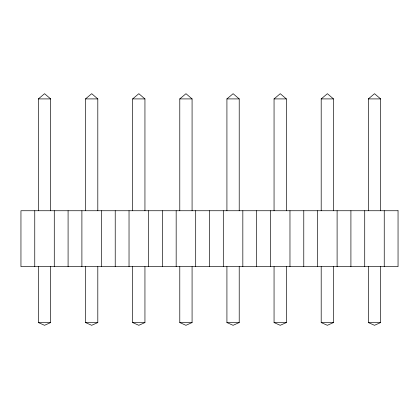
<?xml version="1.0" encoding="UTF-8"?>
<svg xmlns="http://www.w3.org/2000/svg" width="419" height="419" viewBox="0 0 419 419"><rect width="100%" height="100%" fill="white"/><g stroke="black" fill="none" stroke-linecap="round" stroke-linejoin="round"><path stroke-width="0.63" d="M38.37 210.741L38.37 98.91L44.561 93.694L50.668 98.91L50.668 210.741M85.507 210.741L85.507 98.91L91.698 93.694L97.805 98.91L97.805 210.741M132.645 210.741L132.645 98.91L138.836 93.694L144.943 98.91L144.943 210.741M179.782 210.741L179.782 98.91L185.973 93.694L192.08 98.91L192.08 210.741M226.92 210.741L226.92 98.91L233.111 93.694L239.218 98.91L239.218 210.741M274.057 210.741L274.057 98.91L280.248 93.694L286.355 98.91L286.355 210.741M321.195 210.741L321.195 98.91L327.386 93.694L333.493 98.91L333.493 210.741M368.332 210.741L368.332 98.91L374.523 93.694L380.63 98.91L380.63 210.741M50.668 266.652L50.668 322.567L44.529 325.306L38.37 322.567L38.37 266.652M97.805 266.652L97.805 322.567L91.667 325.306L85.507 322.567L85.507 266.652M144.943 266.652L144.943 322.567L138.804 325.306L132.645 322.567L132.645 266.652M192.08 266.652L192.08 322.567L185.942 325.306L179.782 322.567L179.782 266.652M239.218 266.652L239.218 322.567L233.079 325.306L226.92 322.567L226.92 266.652M286.355 266.652L286.355 322.567L280.217 325.306L274.057 322.567L274.057 266.652M333.493 266.652L333.493 322.567L327.354 325.306L321.195 322.567L321.195 266.652M380.63 266.652L380.63 322.567L374.492 325.306L368.332 322.567L368.332 266.652M38.37 98.91L50.668 98.91M85.507 98.91L97.805 98.91M132.645 98.91L144.943 98.91M179.782 98.91L192.08 98.91M226.92 98.91L239.218 98.91M274.057 98.91L286.355 98.91M321.195 98.91L333.493 98.91M368.332 98.91L380.63 98.91M38.37 322.567L50.668 322.567M85.507 322.567L97.805 322.567M132.645 322.567L144.943 322.567M179.782 322.567L192.08 322.567M226.92 322.567L239.218 322.567M274.057 322.567L286.355 322.567M321.195 322.567L333.493 322.567M368.332 322.567L380.63 322.567M384.244 210.741L384.244 266.652M364.719 210.741L364.719 266.652M350.913 210.741L350.913 266.652M337.106 210.741L337.106 266.652M317.581 210.741L317.581 266.652M303.775 210.741L303.775 266.652M289.969 210.741L289.969 266.652M270.444 210.741L270.444 266.652M256.638 210.741L256.638 266.652M242.831 210.741L242.831 266.652M223.306 210.741L223.306 266.652M209.5 210.741L209.5 266.652M195.694 210.741L195.694 266.652M176.169 210.741L176.169 266.652M162.363 210.741L162.363 266.652M148.556 210.741L148.556 266.652M129.031 210.741L129.031 266.652M115.225 210.741L115.225 266.652M101.419 210.741L101.419 266.652M81.894 210.741L81.894 266.652M68.088 210.741L68.088 266.652M54.281 210.741L54.281 266.652M34.756 210.741L34.756 266.652M398.05 210.741L20.95 210.741L20.95 266.652L398.05 266.652L398.05 210.741"/></g></svg>
